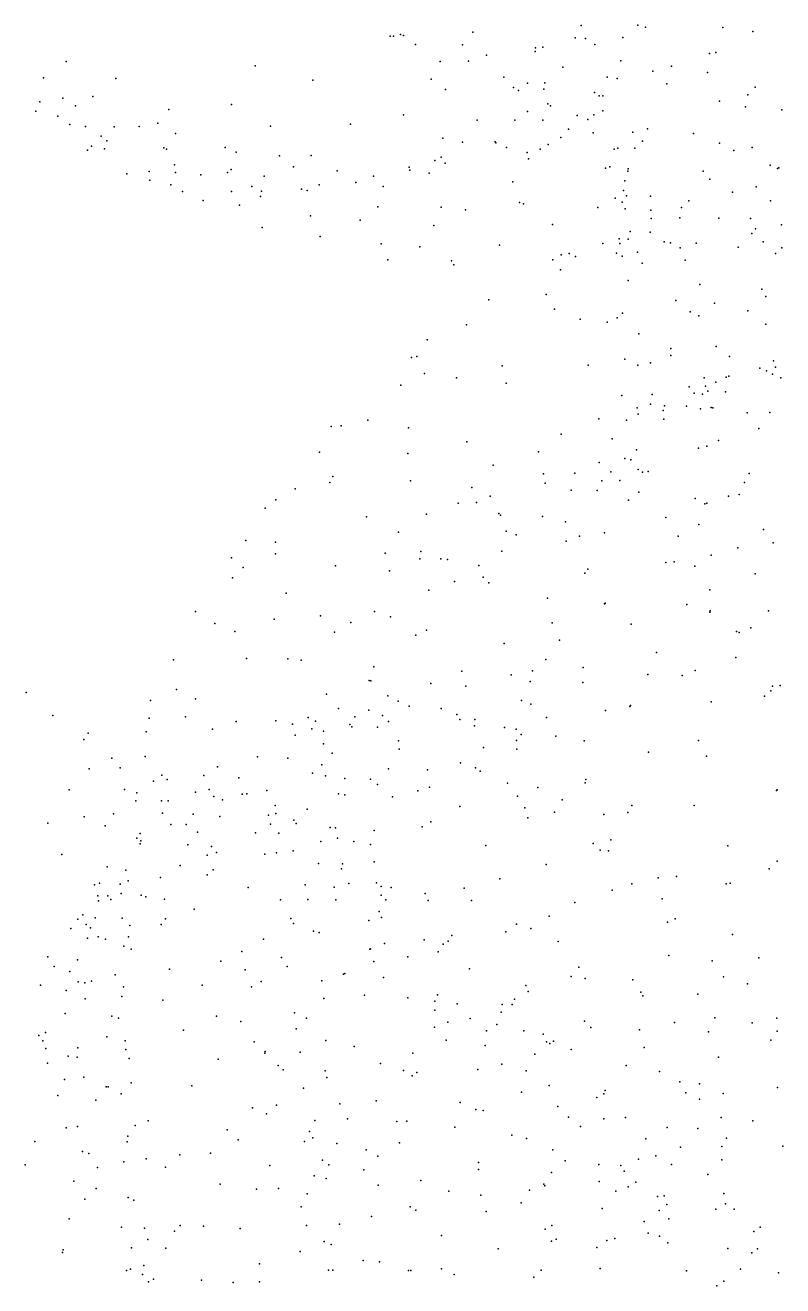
# Model space of a CAD drawing. Header units: metres. Extents: x -25 to 25, y -27.8 to 27.8.
# Drawn here: x -4.271 to -2.234, y 16.979 to 20.364 of the extents above; entities that cross this region are included whole.
import ezdxf

# ---------------------------------------------------------------- set-up
doc = ezdxf.new("R2010")
doc.units = ezdxf.units.M

msp = doc.modelspace()

# ---------------------------------------------------------------- linework, layer by layer
for p in [(-2.7767, 20.3632, 2.9501), (-2.6242, 20.3643, -0.0307), (-2.6035, 20.3594, 3.7717), (-2.3954, 20.3578, -0.4179), (-3.2897, 20.3351, 1.6462), (-3.2812, 20.3353, 0.8329), (-3.2623, 20.3395, 1.2563), (-3.2535, 20.3371, 0.0066), (-3.0671, 20.3457, 2.3029), (-2.7924, 20.3302, 2.735), (-2.7645, 20.3282, 3.1529), (-2.6642, 20.3315, 3.6169), (-2.3152, 20.3476, 4.1671), (-3.2216, 20.3123, 1.8091), (-3.095, 20.3119, 2.1476), (-3.0306, 20.2836, 0.3913), (-2.9002, 20.2938, 2.3143), (-2.8992, 20.3035, 0.2327), (-2.879, 20.3051, -3.5916), (-2.7394, 20.3121, 3.3721), (-2.4315, 20.2881, -0.0937), (-2.414, 20.2912, -3.7127), (-4.1603, 20.2668, -0.0839), (-3.6524, 20.255, 0.0801), (-3.1549, 20.2667, 0.5885), (-3.079, 20.2677, 1.9064), (-2.826, 20.2517, -0.5356), (-2.6693, 20.269, -0.7497), (-2.5332, 20.2543, -3.6218), (-4.2214, 20.2232, -2.9378), (-4.0269, 20.2213, -3.2258), (-3.4972, 20.2165, 0.0234), (-3.1798, 20.219, 0.9035), (-2.9845, 20.2251, 1.6678), (-2.7066, 20.225, -3.549), (-2.6797, 20.221, 3.496), (-2.5832, 20.2412, 0.0942), (-2.437, 20.2376, 3.9792), (-3.1412, 20.1912, -3.4429), (-2.9578, 20.197, -0.4416), (-2.9444, 20.1886, -3.4815), (-2.9201, 20.209, 1.9368), (-2.8768, 20.1922, 0.3482), (-2.8741, 20.2097, 2.157), (-2.7405, 20.1837, -0.8884), (-2.5464, 20.2071, 3.821), (-2.3085, 20.198, -0.1304), (-4.2314, 20.1584, -1.077), (-4.1696, 20.1687, -1.3984), (-4.1356, 20.1477, -1.6038), (-4.0895, 20.173, -3.0453), (-3.7159, 20.1512, -3.2717), (-2.8661, 20.1535, -0.6812), (-2.8588, 20.1481, 1.5355), (-2.7275, 20.1749, 3.1431), (-2.7179, 20.1745, 2.8798), (-2.4044, 20.1606, 0.0671), (-2.3342, 20.1452, -0.5471), (-2.3284, 20.1769, -3.5783), (-4.2424, 20.1334, -0.8983), (-4.1832, 20.1198, -2.3677), (-3.8844, 20.1376, -3.2063), (-3.2539, 20.1237, -0.2207), (-2.9205, 20.1321, 1.3487), (-2.7872, 20.1219, -1.2012), (-2.7582, 20.1113, 1.856), (-2.7419, 20.1239, 2.4535), (-2.7177, 20.1345, 0.2987), (-2.2364, 20.1373, -0.2837), (-4.1509, 20.0979, -2.0079), (-4.1087, 20.0923, -2.7033), (-4.0315, 20.0913, -1.02), (-3.9644, 20.0921, -1.6019), (-3.914, 20.1014, -1.427), (-3.6113, 20.0932, -0.0659), (-3.3964, 20.0989, -3.2815), (-3.0563, 20.1096, 0.8008), (-2.955, 20.1094, 0.5703), (-2.8794, 20.1095, -0.9341), (-2.8102, 20.085, 0.4488), (-2.5982, 20.0857, -1.3535), (-4.0665, 20.0665, -1.8731), (-4.0518, 20.0534, -0.2681), (-3.8668, 20.0733, -1.182), (-3.1479, 20.0608, -0.4683), (-3.0951, 20.0504, -3.3135), (-3.0076, 20.051, -0.8468), (-3.0056, 20.048, -1.0493), (-2.8646, 20.0438, 1.2128), (-2.8311, 20.0626, -1.3937), (-2.7436, 20.0752, 2.1653), (-2.6377, 20.077, -3.4028), (-2.6117, 20.0525, 3.6298), (-2.4741, 20.0736, -3.4003), (-2.4041, 20.0473, -1.1307), (-4.1032, 20.0288, -0.4229), (-4.0922, 20.0398, -0.7645), (-4.0574, 20.0323, -2.4468), (-3.8984, 20.0353, -2.9704), (-3.8909, 20.0317, -0.9968), (-3.733, 20.0357, -3.0907), (-3.704, 20.0237, -1.1755), (-3.5869, 20.0139, -1.3045), (-3.5021, 20.0146, -0.198), (-3.153, 20.0098, -0.6141), (-2.9774, 20.0357, -1.3517), (-2.921, 20.022, 1.0624), (-2.8865, 20.0317, -3.3321), (-2.6877, 20.0314, 3.0519), (-2.678, 20.0337, 1.6373), (-2.6324, 20.0345, 0.3905), (-2.3662, 20.0274, -0.9637), (-2.3165, 20.0362, -0.6756), (-3.8695, 19.9895, -1.7714), (-3.7174, 19.9771, -0.9805), (-3.5496, 19.9842, -3.0564), (-3.2391, 19.9833, -3.1574), (-3.1699, 20.0005, -1.1838), (-3.1422, 19.9937, -0.9701), (-2.9177, 20.0052, -1.5113), (-2.7106, 19.9805, 1.3254), (-2.6989, 19.9838, -1.6169), (-2.6496, 19.9788, 1.7792), (-2.2684, 19.988, 4.0552), (-2.2481, 19.9792, 0.1961), (-2.2448, 19.9809, -3.206), (-3.9979, 19.9652, -0.612), (-3.9373, 19.9716, -1.9367), (-3.936, 19.9477, -2.2644), (-3.8672, 19.9686, -0.8399), (-3.7991, 19.9625, -2.8423), (-3.7266, 19.9689, -1.6555), (-3.6282, 19.9591, -0.3), (-3.4321, 19.9733, -1.1013), (-3.3821, 19.9421, -1.54), (-3.3341, 19.959, -0.5271), (-3.2365, 19.9746, -0.7792), (-3.1849, 19.9669, -1.4701), (-2.9596, 19.9436, -3.2041), (-2.6585, 19.9467, 1.9977), (-2.6511, 19.9719, 3.3902), (-2.4487, 19.9721, 0.3824), (-2.4306, 19.9506, -3.195), (-3.8792, 19.9354, -0.4951), (-3.8484, 19.9181, -2.3912), (-3.7165, 19.9174, -1.8191), (-3.6614, 19.931, -0.7617), (-3.6353, 19.9187, -0.5102), (-3.528, 19.9239, -1.636), (-3.5126, 19.92, -0.6087), (-3.4808, 19.9359, -0.4567), (-3.309, 19.9312, -3.0284), (-2.6621, 19.9206, 3.2187), (-2.3692, 19.9162, -1.6098), (-2.306, 19.9298, -1.3097), (-3.7927, 19.8934, -2.1677), (-3.6945, 19.8814, -2.5373), (-3.6385, 19.9043, -2.7579), (-3.3231, 19.8763, -2.8492), (-3.1526, 19.8752, -1.7175), (-2.9423, 19.8882, -1.7437), (-2.9314, 19.8842, -3.0475), (-2.7319, 19.8746, -1.8584), (-2.6848, 19.8996, 0.8679), (-2.6663, 19.8894, 2.9551), (-2.6545, 19.9064, -3.1208), (-2.5898, 19.9053, -1.7773), (-2.5065, 19.8749, 3.6915), (-2.4868, 19.893, 0.6069), (-2.2677, 19.8928, -2.8326), (-3.5035, 19.852, -2.6719), (-3.3708, 19.841, -1.7948), (-3.0869, 19.8685, -2.948), (-2.6578, 19.8708, 2.1755), (-2.5891, 19.8677, 1.4304), (-2.5879, 19.8448, 1.0061), (-2.5114, 19.8468, 0.7755), (-2.4063, 19.8462, 3.8123), (-2.3209, 19.8453, -2.6622), (-3.6334, 19.8214, -2.2481), (-3.1721, 19.8262, -2.8122), (-2.8536, 19.8293, -2.9238), (-2.6449, 19.8099, 12.0773), (-2.5912, 19.8084, 12.3105), (-2.3072, 19.8173, -2.4347), (-2.2381, 19.8282, -1.7108), (-3.4781, 19.7971, -1.939), (-3.3138, 19.7771, -2.5993), (-2.996, 19.7735, -1.9727), (-2.7182, 19.7776, -2.7604), (-2.6743, 19.7904, 2.4245), (-2.6727, 19.7782, 2.6423), (-2.65, 19.79, 3.1235), (-2.5532, 19.7825, 3.5081), (-2.5358, 19.7795, 1.1825), (-2.4673, 19.7785, -2.5352), (-2.3174, 19.8052, 12.2158), (-2.2871, 19.7827, 12.0576), (-3.2104, 19.7695, -1.916), (-2.8302, 19.7477, 12.1044), (-2.8089, 19.751, -2.1536), (-2.7912, 19.743, -2.5213), (-2.6816, 19.7518, 12.4696), (-2.6657, 19.7436, 2.8574), (-2.6244, 19.7543, -2.4573), (-2.5097, 19.766, 11.8668), (-2.354, 19.7684, 12.4664), (-2.254, 19.7512, 3.9282), (-2.2364, 19.7662, 12.3466), (-3.2957, 19.7342, -2.3815), (-3.1251, 19.7315, -2.0978), (-3.119, 19.721, -2.2855), (-2.8521, 19.7342, -2.3108), (-2.8317, 19.7073, 11.8455), (-2.6123, 19.725, 1.9208), (-2.4971, 19.7332, 12.5433), (-2.6502, 19.6785, 2.1212), (-2.8707, 19.6407, 11.667), (-2.457, 19.6682, 1.3626), (-2.291, 19.6551, 11.7772), (-3.0246, 19.6266, 11.8569), (-2.5217, 19.6251, 1.6482), (-2.4177, 19.6178, 3.6142), (-2.2802, 19.6356, 12.6384), (-2.8476, 19.6012, 12.5366), (-2.7789, 19.5748, 11.4864), (-2.6794, 19.5788, 2.5432), (-2.6655, 19.5907, 2.7603), (-2.4829, 19.5942, 12.7212), (-2.4599, 19.5836, 11.5561), (-2.328, 19.5969, 1.0217), (-3.0848, 19.5597, 12.2439), (-2.7067, 19.5663, 12.697), (-2.6216, 19.5355, 3.0318), (-2.2802, 19.5612, 3.752), (-3.19, 19.5191, 11.8796), (-3.2324, 19.472, 11.733), (-3.2178, 19.4749, 12.0891), (-2.5354, 19.477, 1.7561), (-2.5349, 19.4961, 11.4179), (-2.4133, 19.5016, 3.5128), (-2.3777, 19.4749, 1.3965), (-2.9886, 19.449, 11.3638), (-2.7572, 19.4515, 11.3107), (-2.659, 19.467, 2.1329), (-2.6241, 19.4514, 1.9581), (-2.5902, 19.4579, 12.824), (-2.2961, 19.4428, 3.6381), (-2.2782, 19.4362, 15.76), (-2.2593, 19.4627, 16.1609), (-2.2541, 19.4455, 1.1688), (-3.1975, 19.4289, 12.2769), (-3.1118, 19.4171, 12.4425), (-2.9779, 19.4028, 12.6198), (-2.4452, 19.4175, 16.1771), (-2.414, 19.4059, 15.8887), (-2.3866, 19.4192, 12.8481), (-2.379, 19.4218, 16.4014), (-2.2618, 19.4272, 15.1442), (-2.2396, 19.4169, 16.8913), (-3.2609, 19.3973, 11.5382), (-2.667, 19.3694, 2.3121), (-2.5852, 19.3723, 16.2838), (-2.4859, 19.3926, 16.5196), (-2.4726, 19.3764, 16.7785), (-2.4498, 19.3732, 15.1127), (-2.4422, 19.3947, 1.6037), (-2.4355, 19.3816, 15.3927), (-2.3885, 19.3796, 16.9754), (-2.6259, 19.3369, 2.8182), (-2.5903, 19.3465, 2.9793), (-2.5527, 19.342, 1.8444), (-2.4935, 19.3411, 15.6456), (-2.4557, 19.3337, 3.2717), (-2.4265, 19.3376, 11.3241), (-2.4227, 19.3368, 14.9479), (-3.3497, 19.3032, 12.161), (-2.7287, 19.3072, 16.5157), (-2.6543, 19.3031, 2.5575), (-2.6227, 19.3198, 16.0149), (-2.5558, 19.3298, 15.854), (-2.5536, 19.3063, 17.004), (-2.3298, 19.3235, 1.4544), (-2.2689, 19.3244, 11.4232), (-3.4483, 19.2862, 11.8193), (-3.4219, 19.2886, 12.0154), (-3.2407, 19.283, 11.3357), (-2.83, 19.266, 16.3868), (-2.299, 19.2811, 12.8833), (-3.084, 19.2453, 12.6384), (-2.6929, 19.2535, 16.901), (-2.4386, 19.234, 14.7606), (-2.407, 19.2493, 17.3431), (-3.4794, 19.2176, 11.5944), (-3.2419, 19.2142, 12.4809), (-2.8914, 19.2181, 16.1701), (-2.659, 19.2004, 15.593), (-2.6427, 19.1973, 2.4346), (-2.6273, 19.2236, 17.1854), (-2.461, 19.2279, 1.7153), (-3.0132, 19.1824, 16.3805), (-2.7276, 19.1895, 15.7882), (-2.6965, 19.1644, 15.0725), (-2.6229, 19.171, 14.9), (-2.6118, 19.1643, 2.6091), (-2.5965, 19.1653, 2.0073), (-3.4517, 19.1358, 12.249), (-3.4437, 19.1522, 11.4352), (-3.2348, 19.1405, 11.2084), (-2.8772, 19.1596, 16.9092), (-2.8734, 19.1342, 11.0604), (-2.793, 19.161, 17.1006), (-2.7211, 19.1408, 15.2241), (-2.6724, 19.1415, 12.9344), (-2.3368, 19.1363, 11.2572), (-2.3246, 19.16, 17.5612), (-3.5449, 19.1194, 12.0729), (-3.0704, 19.123, 16.148), (-3.0212, 19.0992, 12.7728), (-2.8029, 19.1154, 17.2532), (-2.7332, 19.1143, 15.392), (-2.6209, 19.1097, 2.2458), (-2.3802, 19.0993, 12.9559), (-2.3512, 19.1042, 3.242), (-3.6259, 19.0674, 11.8841), (-3.5975, 19.0895, 11.7175), (-3.1067, 19.0809, 11.0821), (-3.0577, 19.0822, 16.7252), (-2.6492, 19.0889, 11.0654), (-2.4702, 19.0934, 1.8033), (-2.444, 19.0786, 17.6689), (-2.4388, 19.0804, 3.0428), (-3.3533, 19.044, 12.4829), (-3.1917, 19.0513, 16.5354), (-2.9976, 19.0532, 15.9259), (-2.9931, 19.0488, 16.9857), (-2.88, 19.0446, 15.7847), (-2.818, 19.0309, 15.6209), (-2.549, 19.0417, 12.9777), (-3.2674, 19.0027, 16.3646), (-2.9783, 19.0055, 17.1981), (-2.9511, 18.9955, 11.0102), (-2.7136, 19.0012, 14.8032), (-2.4598, 19.0231, 2.8783), (-2.2857, 19.01, 1.6034), (-3.6775, 18.9806, 12.0049), (-3.5979, 18.9754, 12.2189), (-2.8168, 18.9782, 15.4722), (-2.7806, 18.9921, 17.6173), (-2.5153, 18.9916, 11.0819), (-2.3551, 18.9607, 11.1817), (-2.2601, 18.9743, 3.2373), (-3.7167, 18.9342, 11.8193), (-3.5976, 18.9443, 11.4717), (-3.3033, 18.9463, 11.1371), (-3.2101, 18.9307, 12.7036), (-3.2076, 18.9505, 16.0544), (-3.1536, 18.9313, 16.875), (-3.1352, 18.9291, 11.0334), (-2.9897, 18.9519, 17.3546), (-2.4271, 18.9409, 17.8759), (-3.6853, 18.9074, 11.6089), (-3.4363, 18.9122, 12.5222), (-3.2919, 18.8991, 16.6164), (-3.0513, 18.9132, 15.8334), (-2.7661, 18.8924, 12.954), (-2.7582, 18.9033, 17.8086), (-2.5486, 18.921, 14.6015), (-2.5264, 18.9231, 2.3331), (-2.4708, 18.9117, 1.983), (-3.714, 18.88, 12.1437), (-3.1164, 18.8706, 17.2907), (-3.0398, 18.8815, 17.4884), (-3.0243, 18.8663, 12.8559), (-2.3081, 18.891, 3.027), (-3.5689, 18.8386, 12.4535), (-3.186, 18.847, 17.0266), (-2.8672, 18.8251, 15.0999), (-2.4306, 18.8476, 18.021), (-2.7137, 18.8104, 17.9813), (-2.7114, 18.8121, 10.9878), (-2.4923, 18.8085, 12.994), (-2.4291, 18.7912, 2.4072), (-2.2728, 18.7917, 11.2238), (-3.8134, 18.7898, 12.0343), (-3.761, 18.7572, 11.634), (-3.6019, 18.7687, 11.3431), (-3.4767, 18.778, 12.6052), (-3.3953, 18.7602, 16.5912), (-3.3321, 18.7899, 16.0582), (-3.2886, 18.7752, 16.835), (-2.8545, 18.7588, 12.9414), (-2.4304, 18.7878, 2.2023), (-3.7071, 18.736, 12.3888), (-3.4396, 18.7344, 16.3476), (-3.2204, 18.7257, 17.4413), (-3.1917, 18.7397, 15.8553), (-2.6418, 18.7558, 14.6198), (-2.3591, 18.7356, 2.0421), (-2.3512, 18.7333, 2.6066), (-2.3206, 18.7458, 2.7596), (-2.983, 18.7037, 17.9029), (-2.8344, 18.7129, 14.8479), (-3.8722, 18.6599, 12.1391), (-3.6757, 18.663, 12.5306), (-3.5645, 18.6625, 12.676), (-3.5291, 18.6587, 11.2212), (-2.8714, 18.6611, 18.1081), (-2.5742, 18.6798, 11.0276), (-2.3603, 18.6665, 12.9445), (-3.3339, 18.641, 11.0622), (-3.0967, 18.629, 15.7325), (-2.9071, 18.6304, 15.2777), (-2.7713, 18.6391, 10.9787), (-2.4694, 18.6314, 14.4916), (-3.3465, 18.6046, 17.3351), (-3.3419, 18.603, 17.0688), (-3.1807, 18.5959, 17.8339), (-3.086, 18.5892, 10.9774), (-2.9645, 18.6192, 13.0105), (-2.9134, 18.6016, 15.4297), (-2.7719, 18.5989, 14.7388), (-2.5971, 18.6205, 18.3493), (-2.5045, 18.6181, 12.976), (-2.2617, 18.5892, 2.2611), (-2.2409, 18.5909, 2.5754), (-4.268, 18.5719, 6.8676), (-3.8645, 18.5798, 12.3281), (-3.8129, 18.5548, 11.5311), (-3.4612, 18.5672, 12.9193), (-3.2959, 18.563, 13.035), (-2.283, 18.5625, 14.4341), (-2.2664, 18.5764, 18.4249), (-3.934, 18.5504, 11.9694), (-3.4285, 18.5288, 14.2403), (-3.3467, 18.5246, 14.4258), (-3.2686, 18.5485, 15.8816), (-3.2391, 18.5355, 11.0016), (-3.1527, 18.5287, 13.1166), (-2.9369, 18.5507, 15.1399), (-2.9116, 18.5406, 10.9643), (-2.7107, 18.5239, 18.4094), (-2.6451, 18.5346, 14.5838), (-2.644, 18.5371, 10.9987), (-2.4272, 18.5471, 11.0977), (-4.1964, 18.5103, 6.4562), (-3.9377, 18.5031, 12.1491), (-3.8398, 18.5071, 12.4763), (-3.7037, 18.494, 12.7527), (-3.5975, 18.496, 12.9084), (-3.5527, 18.4873, 14.0646), (-3.5102, 18.5053, 14.4105), (-3.4904, 18.4954, 11.1142), (-3.3846, 18.5067, 16.0425), (-3.3107, 18.5103, 17.748), (-3.2945, 18.4942, 13.9348), (-3.1104, 18.513, 14.3445), (-3.1026, 18.5, 14.0879), (-3.0617, 18.4996, 18.1081), (-2.8696, 18.5052, 18.313), (-4.1016, 18.4625, 6.8183), (-3.9455, 18.4662, 11.8153), (-3.7677, 18.4736, 11.404), (-3.5451, 18.4578, 14.5774), (-3.5002, 18.4743, 13.0853), (-3.4694, 18.4683, 16.5437), (-3.3983, 18.4859, 16.8581), (-3.3926, 18.4802, 14.6025), (-3.3235, 18.4794, 13.1732), (-3.063, 18.4826, 14.5198), (-2.9827, 18.4778, 14.6919), (-2.9507, 18.4735, 15.5313), (-2.9377, 18.4595, 15.3625), (-2.8442, 18.4545, 13.1388), (-4.1136, 18.4458, 7.0938), (-3.4687, 18.434, 16.2848), (-3.2672, 18.4419, 14.7607), (-3.2659, 18.4202, 17.9422), (-3.0384, 18.4241, 14.893), (-2.9499, 18.4435, 14.2922), (-2.9495, 18.4196, 14.1038), (-2.768, 18.4421, 14.4865), (-2.4608, 18.4431, 18.565), (-4.038, 18.3957, 6.6004), (-3.9486, 18.4003, 12.3142), (-3.6462, 18.3993, 13.0296), (-3.5645, 18.3956, 14.7355), (-3.4458, 18.4093, 13.8013), (-2.5957, 18.4114, 13.0532), (-2.4392, 18.4014, 12.979), (-4.0989, 18.3669, 7.4978), (-4.0152, 18.37, 7.3384), (-3.7535, 18.3723, 14.0994), (-3.4981, 18.3555, 14.9146), (-3.4734, 18.3777, 17.0572), (-3.2944, 18.367, 14.9498), (-3.1895, 18.3644, 13.7088), (-3.1004, 18.3836, 13.3081), (-3.06, 18.3696, 15.7031), (-3.0474, 18.3605, 18.2883), (-3.9261, 18.3339, 6.7279), (-3.9032, 18.3496, 12.5614), (-3.8889, 18.3387, 6.9459), (-3.791, 18.349, 14.3069), (-3.6968, 18.3425, 11.2048), (-3.4637, 18.3485, 11.0209), (-3.4118, 18.3411, 13.624), (-3.3429, 18.339, 13.452), (-3.3235, 18.3252, 15.9889), (-3.1843, 18.3175, 13.5539), (-2.9744, 18.3283, 13.8057), (-2.8926, 18.3168, 10.9166), (-2.7653, 18.3295, 14.2944), (-2.7634, 18.3381, 13.2306), (-4.1524, 18.3106, 7.7527), (-4.0038, 18.3117, 6.4179), (-3.9705, 18.3024, 11.7111), (-3.8127, 18.3048, 14.5294), (-3.7762, 18.3119, 7.274), (-3.764, 18.2928, 7.4844), (-3.7408, 18.2841, 13.0907), (-3.6878, 18.299, 13.746), (-3.6753, 18.2995, 14.9397), (-3.6212, 18.3092, 13.2156), (-3.4282, 18.2997, 17.8535), (-3.4114, 18.2971, 16.1704), (-3.2839, 18.292, 15.1218), (-3.2158, 18.308, 18.1358), (-2.9476, 18.2938, 13.4146), (-2.8278, 18.2835, 13.9405), (-2.2509, 18.3089, 14.4279), (-2.2493, 18.3104, 11.2394), (-3.9736, 18.2815, 7.747), (-3.9041, 18.281, 6.5791), (-3.8868, 18.2808, 11.4281), (-3.5986, 18.2688, 11.0311), (-3.5129, 18.2583, 15.124), (-3.1023, 18.2659, 10.864), (-2.9273, 18.2626, 13.658), (-2.8476, 18.2508, 18.5638), (-2.6505, 18.2497, 18.6505), (-2.6402, 18.269, 14.4261), (-2.4723, 18.269, 18.6809), (-4.2096, 18.2212, 6.0045), (-4.1122, 18.238, 6.1314), (-4.0337, 18.2463, 11.8911), (-3.9017, 18.248, 14.2113), (-3.879, 18.2174, 13.9211), (-3.8385, 18.2173, 12.9761), (-3.8193, 18.2456, 14.8558), (-3.7476, 18.2394, 7.6805), (-3.6168, 18.2428, 13.5026), (-3.6115, 18.2181, 7.3925), (-3.5972, 18.2474, 17.3591), (-3.5487, 18.2296, 17.6918), (-3.5423, 18.2206, 17.1074), (-3.1801, 18.2245, 18.2726), (-2.9199, 18.2356, 15.5955), (-2.7157, 18.2447, 14.1693), (-4.0561, 18.2136, 7.8732), (-3.9621, 18.1935, 11.542), (-3.808, 18.1967, 15.0159), (-3.652, 18.1952, 6.913), (-3.5894, 18.1941, 7.1289), (-3.4507, 18.2099, 16.7436), (-3.4365, 18.2084, 16.4136), (-3.3324, 18.2018, 18.0968), (-3.2039, 18.2115, 15.8875), (-3.9706, 18.1808, 6.2223), (-3.9621, 18.1659, 14.5579), (-3.9604, 18.1739, 14.0656), (-3.834, 18.1628, 7.8802), (-3.7701, 18.1589, 13.2528), (-3.4759, 18.1723, 10.8409), (-3.4314, 18.1809, 17.9771), (-3.387, 18.1721, 15.2707), (-3.3424, 18.1638, 16.1104), (-3.033, 18.1612, 15.7562), (-2.7438, 18.1668, 10.9145), (-2.7256, 18.1486, 13.8347), (-2.6969, 18.176, 14.0191), (-2.3819, 18.1606, 13.1242), (-4.1725, 18.1369, 8.0023), (-3.7817, 18.1354, 13.417), (-3.7564, 18.142, 6.5334), (-3.6268, 18.1376, 7.7994), (-3.5954, 18.1416, 15.2414), (-3.5508, 18.1467, 7.6604), (-3.3331, 18.1172, 10.7401), (-2.7031, 18.1471, 13.4691), (-2.2495, 18.1188, 13.0014), (-4.0509, 18.1041, 11.7058), (-3.9999, 18.0946, 14.7159), (-3.8541, 18.107, 11.1395), (-3.7819, 18.082, 6.3116), (-3.7659, 18.0962, 10.9835), (-3.482, 18.1124, 16.8699), (-3.4207, 18.0983, 7.1749), (-3.4175, 18.1116, 16.5686), (-2.87, 18.1105, 18.6498), (-2.2713, 18.0984, 18.8069), (-4.0842, 18.0556, 11.9628), (-4.0715, 18.0601, 12.1378), (-4.0155, 18.0574, 12.4533), (-3.9942, 18.0661, 8.0556), (-3.907, 18.0756, 6.1075), (-3.6718, 18.0479, 17.4873), (-3.5184, 18.0557, 6.7502), (-3.4406, 18.0493, 6.9047), (-3.4005, 18.0592, 18.1239), (-3.3261, 18.0605, 7.316), (-3.3135, 18.0511, 15.377), (-3.2868, 18.0484, 18.28), (-3.0909, 18.0468, 10.6991), (-2.9953, 18.0716, 15.3945), (-2.6403, 18.0584, 13.6584), (-2.5691, 18.0742, 14.1756), (-2.5201, 18.0779, 18.7883), (-2.3865, 18.0585, 11.0389), (-2.3755, 18.0603, 14.4106), (-4.0757, 18.0256, 14.2987), (-4.0736, 18.0122, 14.5234), (-4.0484, 18.026, 5.9068), (-4.0409, 18.0158, 11.454), (-4.0126, 18.0319, 13.65), (-3.9594, 18.0278, 15.0498), (-3.947, 18.0236, 12.857), (-3.8963, 18.0166, 13.2981), (-3.5842, 18.015, 10.7243), (-3.5107, 18.0162, 15.3762), (-3.4354, 18.0153, 16.7512), (-3.3137, 18.0274, 7.592), (-3.3018, 18.0149, 7.1187), (-3.1953, 18.0318, 18.4081), (-3.1879, 18.0134, 16.0273), (-3.071, 18.0135, 15.9054), (-2.6925, 18.0412, 18.7742), (-2.5588, 18.0181, 10.9502), (-3.817, 17.9903, 8.1186), (-3.3196, 17.9839, 7.7614), (-2.7931, 18.0081, 15.7053), (-4.1295, 17.9632, 13.9672), (-4.1156, 17.9753, 14.1557), (-4.1067, 17.9486, 14.6686), (-4.0832, 17.967, 8.1789), (-4.0102, 17.9662, 11.2858), (-3.9895, 17.9464, 12.6923), (-3.9056, 17.9487, 11.006), (-3.8934, 17.9642, 15.1935), (-3.5569, 17.965, 17.9117), (-3.5498, 17.9515, 8.0778), (-3.3469, 17.9597, 16.5387), (-3.3132, 17.9675, 10.5929), (-2.9504, 17.9503, 18.7093), (-2.8626, 17.9715, 10.7507), (-2.5444, 17.9553, 13.8046), (-2.5232, 17.9644, 13.6174), (-4.1479, 17.9385, 13.7866), (-4.103, 17.9121, 11.885), (-4.0951, 17.9403, 13.5311), (-4.0751, 17.9154, 12.2081), (-3.9929, 17.9161, 13.2125), (-3.496, 17.931, 18.0519), (-3.4802, 17.9278, 6.5573), (-3.1239, 17.9195, 15.4609), (-2.9785, 17.929, 10.6542), (-2.9114, 17.9382, 15.4595), (-2.3698, 17.9224, 14.29), (-4.0546, 17.9094, 13.3561), (-4.0058, 17.8905, 5.7955), (-3.9863, 17.8831, 13.014), (-3.6887, 17.8766, 17.5546), (-3.6305, 17.9095, 6.2211), (-3.3443, 17.8828, 15.4687), (-3.3429, 17.8835, 18.3227), (-3.3049, 17.8979, 6.8174), (-3.198, 17.9082, 7.6568), (-3.1474, 17.8959, 7.105), (-3.134, 17.9041, 7.362), (-2.8383, 17.9032, 18.8071), (-4.2097, 17.8618, 13.6019), (-4.1304, 17.8539, 5.7051), (-3.7451, 17.8505, 15.3826), (-3.5821, 17.8604, 10.6074), (-3.3336, 17.8498, 6.6667), (-3.2424, 17.8623, 16.3776), (-3.1603, 17.8756, 16.1599), (-2.5403, 17.8659, 10.8899), (-2.4238, 17.8513, 13.6768), (-2.2988, 17.8595, 13.4486), (-4.1933, 17.8361, 14.0805), (-4.1507, 17.8224, 14.4592), (-4.029, 17.8141, 11.1436), (-3.8832, 17.8289, 8.2756), (-3.6794, 17.8272, 17.3065), (-3.5668, 17.8363, 17.0283), (-3.4149, 17.8154, 8.1174), (-3.4113, 17.8176, 16.7921), (-3.0761, 17.8299, 7.5588), (-2.8028, 17.8096, 15.4525), (-2.7823, 17.8347, 10.721), (-4.2298, 17.7862, 13.3843), (-4.1283, 17.7953, 11.6141), (-4.1103, 17.7925, 11.3828), (-4.093, 17.7967, 12.0287), (-4.0068, 17.7811, 12.7769), (-3.7953, 17.7862, 5.8568), (-3.6625, 17.7812, 17.6822), (-3.6364, 17.7959, 6.0316), (-3.4738, 17.7976, 6.3303), (-3.3076, 17.8065, 16.6245), (-2.9251, 17.785, 16.0582), (-2.7651, 17.8039, 15.9241), (-2.6375, 17.8006, 15.8332), (-2.3932, 17.8083, 14.0585), (-2.3288, 17.7899, 19.0132), (-4.1608, 17.7715, 13.242), (-4.1097, 17.749, 14.9759), (-4.0109, 17.7552, 12.5785), (-3.901, 17.7458, 10.8439), (-3.4678, 17.7505, 18.1736), (-3.3586, 17.7588, 6.5023), (-3.2425, 17.7521, 18.5523), (-3.1695, 17.7428, 15.5246), (-3.1623, 17.7598, 6.7681), (-2.9554, 17.7485, 7.1398), (-2.9186, 17.7686, 18.8475), (-2.6159, 17.7673, 15.4599), (-2.6105, 17.7576, 10.7892), (-2.4629, 17.7621, 15.6748), (-4.1635, 17.7099, 14.629), (-3.5467, 17.712, 8.2984), (-3.1699, 17.7193, 7.9806), (-3.1096, 17.7361, 10.4796), (-2.9915, 17.7139, 6.9288), (-2.9883, 17.7343, 16.2024), (-2.9615, 17.7342, 7.5067), (-4.0384, 17.703, 12.2937), (-4.0205, 17.6975, 11.038), (-3.757, 17.7029, 8.3573), (-3.6915, 17.6887, 10.5874), (-3.5144, 17.6971, 6.1003), (-3.1349, 17.6868, 18.7262), (-3.0747, 17.6969, 16.3851), (-3.0028, 17.6806, 7.7498), (-2.7677, 17.6894, 10.6455), (-2.5254, 17.6854, 15.8837), (-2.4168, 17.6985, 10.8371), (-2.3163, 17.6853, -12.3929), (-2.25, 17.6975, 13.6827), (-4.2345, 17.6504, 14.2939), (-4.216, 17.6592, 8.4442), (-4.0515, 17.6474, 12.9381), (-3.8455, 17.6648, 10.7242), (-3.5425, 17.6687, 17.9707), (-3.1709, 17.6732, 6.6298), (-3.0305, 17.6636, 15.5106), (-2.9307, 17.6631, 10.5448), (-2.878, 17.6546, 15.4639), (-2.7501, 17.6724, 16.09), (-2.6199, 17.6661, 19.0455), (-2.4341, 17.6604, 15.5323), (-2.2495, 17.6624, -12.6928), (-4.2234, 17.6361, 5.5891), (-4.2157, 17.6163, 13.1524), (-4.1292, 17.6176, 11.779), (-4.0023, 17.6368, 8.4284), (-4.0007, 17.6128, 12.7746), (-3.6556, 17.6341, 17.5888), (-3.626, 17.6083, 17.3147), (-3.5314, 17.6057, 17.0822), (-3.463, 17.6372, 16.9438), (-3.3867, 17.6209, 8.2692), (-3.1388, 17.6384, 16.5661), (-3.0342, 17.6241, 7.9028), (-2.8697, 17.6334, 16.2508), (-2.8606, 17.6292, 6.9661), (-2.8505, 17.6356, 18.9709), (-2.8033, 17.6136, 7.2447), (-2.6071, 17.6182, 16.0538), (-2.2666, 17.6387, -11.8586), (-4.211, 17.5762, 14.4548), (-4.1553, 17.5952, 14.8171), (-4.1311, 17.5925, 11.3425), (-3.9915, 17.5895, 12.4422), (-3.7522, 17.5873, 5.7493), (-3.6264, 17.6035, 5.8788), (-3.3155, 17.5753, 18.5378), (-3.2292, 17.603, 10.4236), (-2.9892, 17.5741, 6.7011), (-2.9004, 17.6009, 7.6658), (-2.4075, 17.5925, 15.6685), (-4.1136, 17.5389, 8.5246), (-3.5907, 17.5705, 17.8258), (-3.5775, 17.5582, 8.4062), (-3.4645, 17.5559, 6.0318), (-3.4596, 17.5382, 18.2806), (-3.2541, 17.5569, 16.7708), (-3.2307, 17.5427, 18.6973), (-3.2179, 17.5512, 6.4597), (-3.0541, 17.5594, 18.8652), (-2.924, 17.5562, 16.4802), (-2.6554, 17.5705, 16.1928), (-2.5654, 17.5544, -12.1925), (-4.1656, 17.5331, 13.029), (-4.0528, 17.5127, 15.1178), (-4.0478, 17.5133, 5.6023), (-3.9864, 17.5234, 12.6466), (-3.8233, 17.5156, 15.3721), (-3.523, 17.5097, 18.0195), (-2.862, 17.5166, 10.5355), (-2.511, 17.5263, -12.6714), (-2.458, 17.5212, 19.1896), (-2.2485, 17.5112, -11.5989), (-4.1832, 17.4899, 14.6276), (-4.0811, 17.4773, 11.1386), (-4.0129, 17.4944, 12.1615), (-3.327, 17.4751, 16.8875), (-3.1018, 17.4705, 15.5266), (-2.9363, 17.4986, 18.9991), (-2.7338, 17.4846, 16.4571), (-2.7156, 17.4944, 19.1125), (-2.7116, 17.5032, 7.3578), (-2.4949, 17.497, 10.7106), (-2.4585, 17.4797, 16.0526), (-2.3941, 17.495, -12.8875), (-3.6595, 17.4564, 5.7723), (-3.6219, 17.4408, 15.4691), (-3.5957, 17.4638, 17.4841), (-3.4254, 17.4669, 17.0075), (-3.059, 17.4517, 8.1628), (-3.0395, 17.4494, 10.4273), (-2.8388, 17.4597, 7.8044), (-4.1609, 17.4031, 14.759), (-4.13, 17.4062, 14.9256), (-3.9753, 17.4089, 15.2016), (-3.9401, 17.422, 8.5659), (-3.4924, 17.4222, 17.1812), (-3.4047, 17.4273, 18.4479), (-3.2719, 17.4195, 10.401), (-3.2445, 17.4211, 6.3287), (-3.1162, 17.4046, 6.4618), (-2.8105, 17.4313, 15.4106), (-2.778, 17.4064, 6.7632), (-2.7154, 17.4267, -12.0788), (-2.6572, 17.4302, 7.0473), (-2.5447, 17.4033, 16.3978), (-2.3997, 17.431, 15.5211), (-2.3146, 17.4217, 19.2727), (-3.9948, 17.3801, 10.9978), (-3.7278, 17.3977, 10.6006), (-3.6983, 17.3702, 8.5675), (-3.5065, 17.3927, 10.4561), (-3.4972, 17.3761, 18.1471), (-2.9627, 17.3828, 15.4581), (-2.9229, 17.374, 6.5803), (-2.6022, 17.3735, -12.8922), (-2.4626, 17.4011, 16.2104), (-2.3858, 17.3751, 15.7219), (-4.2452, 17.3658, 14.538), (-4.1172, 17.3395, 11.3965), (-3.9969, 17.3652, 12.7336), (-3.5196, 17.3664, 17.9527), (-3.433, 17.361, 5.9975), (-3.3541, 17.3438, 6.1403), (-3.2644, 17.3624, 15.5256), (-2.8527, 17.3442, -12.3971), (-2.5093, 17.3505, 15.3482), (-2.398, 17.3524, 15.9592), (-2.2342, 17.3535, -13.185), (-4.2709, 17.3033, 13.0657), (-4.0998, 17.3341, 12.9166), (-4.0055, 17.3118, 11.9986), (-3.9457, 17.3193, 12.2592), (-3.8555, 17.3304, 10.7505), (-3.7724, 17.3345, 5.673), (-3.6129, 17.3018, 5.7867), (-3.4714, 17.3157, 17.3144), (-3.4548, 17.3031, 15.498), (-3.3227, 17.3263, 8.503), (-3.0527, 17.3101, 8.3064), (-2.8196, 17.314, 8.0029), (-2.729, 17.3046, 15.3491), (-2.67, 17.3017, 10.5363), (-2.6219, 17.3184, 7.4745), (-2.5759, 17.328, 7.1627), (-2.5334, 17.3046, 19.2955), (-2.3977, 17.3166, -11.4936), (-4.0764, 17.2965, 8.6783), (-3.8935, 17.2973, 8.6458), (-3.4941, 17.2739, 17.5894), (-3.3608, 17.2898, 10.4224), (-3.052, 17.2913, 16.8363), (-2.8561, 17.2832, 10.4463), (-2.6606, 17.2863, 7.6309), (-2.4354, 17.2771, 16.4426), (-4.1399, 17.2597, 5.5818), (-4.0798, 17.2402, 11.5225), (-3.7471, 17.2513, 15.3806), (-3.6487, 17.2377, 8.6647), (-3.5901, 17.2395, 10.5422), (-3.4618, 17.2666, 18.3701), (-3.3218, 17.2487, 17.117), (-3.2077, 17.2615, 16.9744), (-2.9155, 17.2357, -12.1318), (-2.8769, 17.2515, -12.6971), (-2.8743, 17.2475, 16.8125), (-2.7275, 17.2584, 6.6923), (-2.6496, 17.2443, -11.7567), (-2.6292, 17.2568, 6.8377), (-4.1109, 17.2116, 14.9511), (-3.9943, 17.2155, 11.14), (-3.9785, 17.2086, 12.7381), (-3.5128, 17.2253, 18.1812), (-3.1323, 17.2326, 8.4606), (-3.0463, 17.2218, 19.0116), (-2.9379, 17.2016, 19.1216), (-2.6834, 17.2324, 7.7799), (-2.5715, 17.2187, 16.7179), (-2.5529, 17.2206, -13.1036), (-2.3929, 17.2262, 10.4947), (-3.529, 17.1903, 18.0259), (-3.2362, 17.1907, 10.3852), (-3.2206, 17.1821, 6.2827), (-3.0321, 17.1777, 15.4254), (-2.7201, 17.1866, 16.8243), (-2.5662, 17.1806, 15.3779), (-2.5457, 17.1969, 7.3405), (-2.4141, 17.1848, 16.6099), (-2.3882, 17.1989, 15.6422), (-2.3653, 17.1841, 16.3012), (-4.1527, 17.1583, 12.9807), (-4.0121, 17.1361, 11.7121), (-3.9502, 17.1331, 12.5599), (-3.8542, 17.1402, 10.8933), (-3.7918, 17.1391, 5.699), (-3.6929, 17.1327, 10.6931), (-3.5148, 17.1405, 17.8009), (-3.426, 17.1445, 6.0199), (-3.34, 17.1651, 17.2689), (-2.8551, 17.1403, 8.2856), (-2.6065, 17.1515, 10.4184), (-2.5405, 17.1584, 7.0064), (-2.2954, 17.1364, 19.4498), (-3.941, 17.1026, 5.6469), (-3.8699, 17.1251, 15.2171), (-3.1515, 17.1136, 17.1086), (-2.8731, 17.1306, 6.5114), (-2.8556, 17.0982, 19.23), (-2.8435, 17.1041, -12.9454), (-2.7075, 17.1006, 15.2868), (-2.6855, 17.1053, 19.3156), (-2.5965, 17.1203, 7.7094), (-2.5659, 17.1122, 16.859), (-2.3123, 17.1246, 10.3819), (-4.1708, 17.0683, 14.8273), (-4.1688, 17.075, 8.7878), (-3.9849, 17.0805, 11.3829), (-3.8932, 17.0798, 11.0432), (-3.5317, 17.0704, 18.2405), (-3.4669, 17.0977, 17.6355), (-3.4487, 17.0891, 8.7655), (-2.9996, 17.0775, 6.41), (-2.7342, 17.0814, 16.9398), (-2.5432, 17.0937, 7.5169), (-2.3823, 17.0789, 16.7825), (-2.3173, 17.0671, 15.9538), (-2.3021, 17.0779, 16.1988), (-3.9523, 17.0329, 12.2206), (-3.6413, 17.0373, 5.8463), (-3.3619, 17.0465, 17.4396), (-3.318, 17.0427, 6.193), (-3.9985, 17.0201, 8.816), (-3.9875, 17.0233, 12.759), (-3.9551, 17.0085, 12.0619), (-3.9264, 16.9965, 15.1373), (-3.4553, 17.0204, 10.4812), (-3.4443, 17.0202, 18.5306), (-3.2408, 17.0196, 10.3614), (-3.2344, 17.0199, 18.8661), (-3.152, 17.0245, 8.683), (-3.1177, 17.0089, 19.014), (-2.9038, 17.002, 10.2549), (-2.8838, 17.021, 8.4675), (-2.7254, 17.0248, 8.248), (-2.4929, 17.019, 15.4251), (-2.3477, 17.0229, -11.1729), (-2.2462, 17.013, -13.8637), (-3.9398, 16.9896, 11.5077), (-3.7968, 16.9934, 10.9403), (-3.7117, 16.9872, 8.8806), (-3.6414, 16.9889, 10.6638), (-2.4113, 16.9786, 10.2799), (-2.3926, 16.9908, -13.3487)]:
    msp.add_point(p)

doc.saveas('drawing.dxf')
